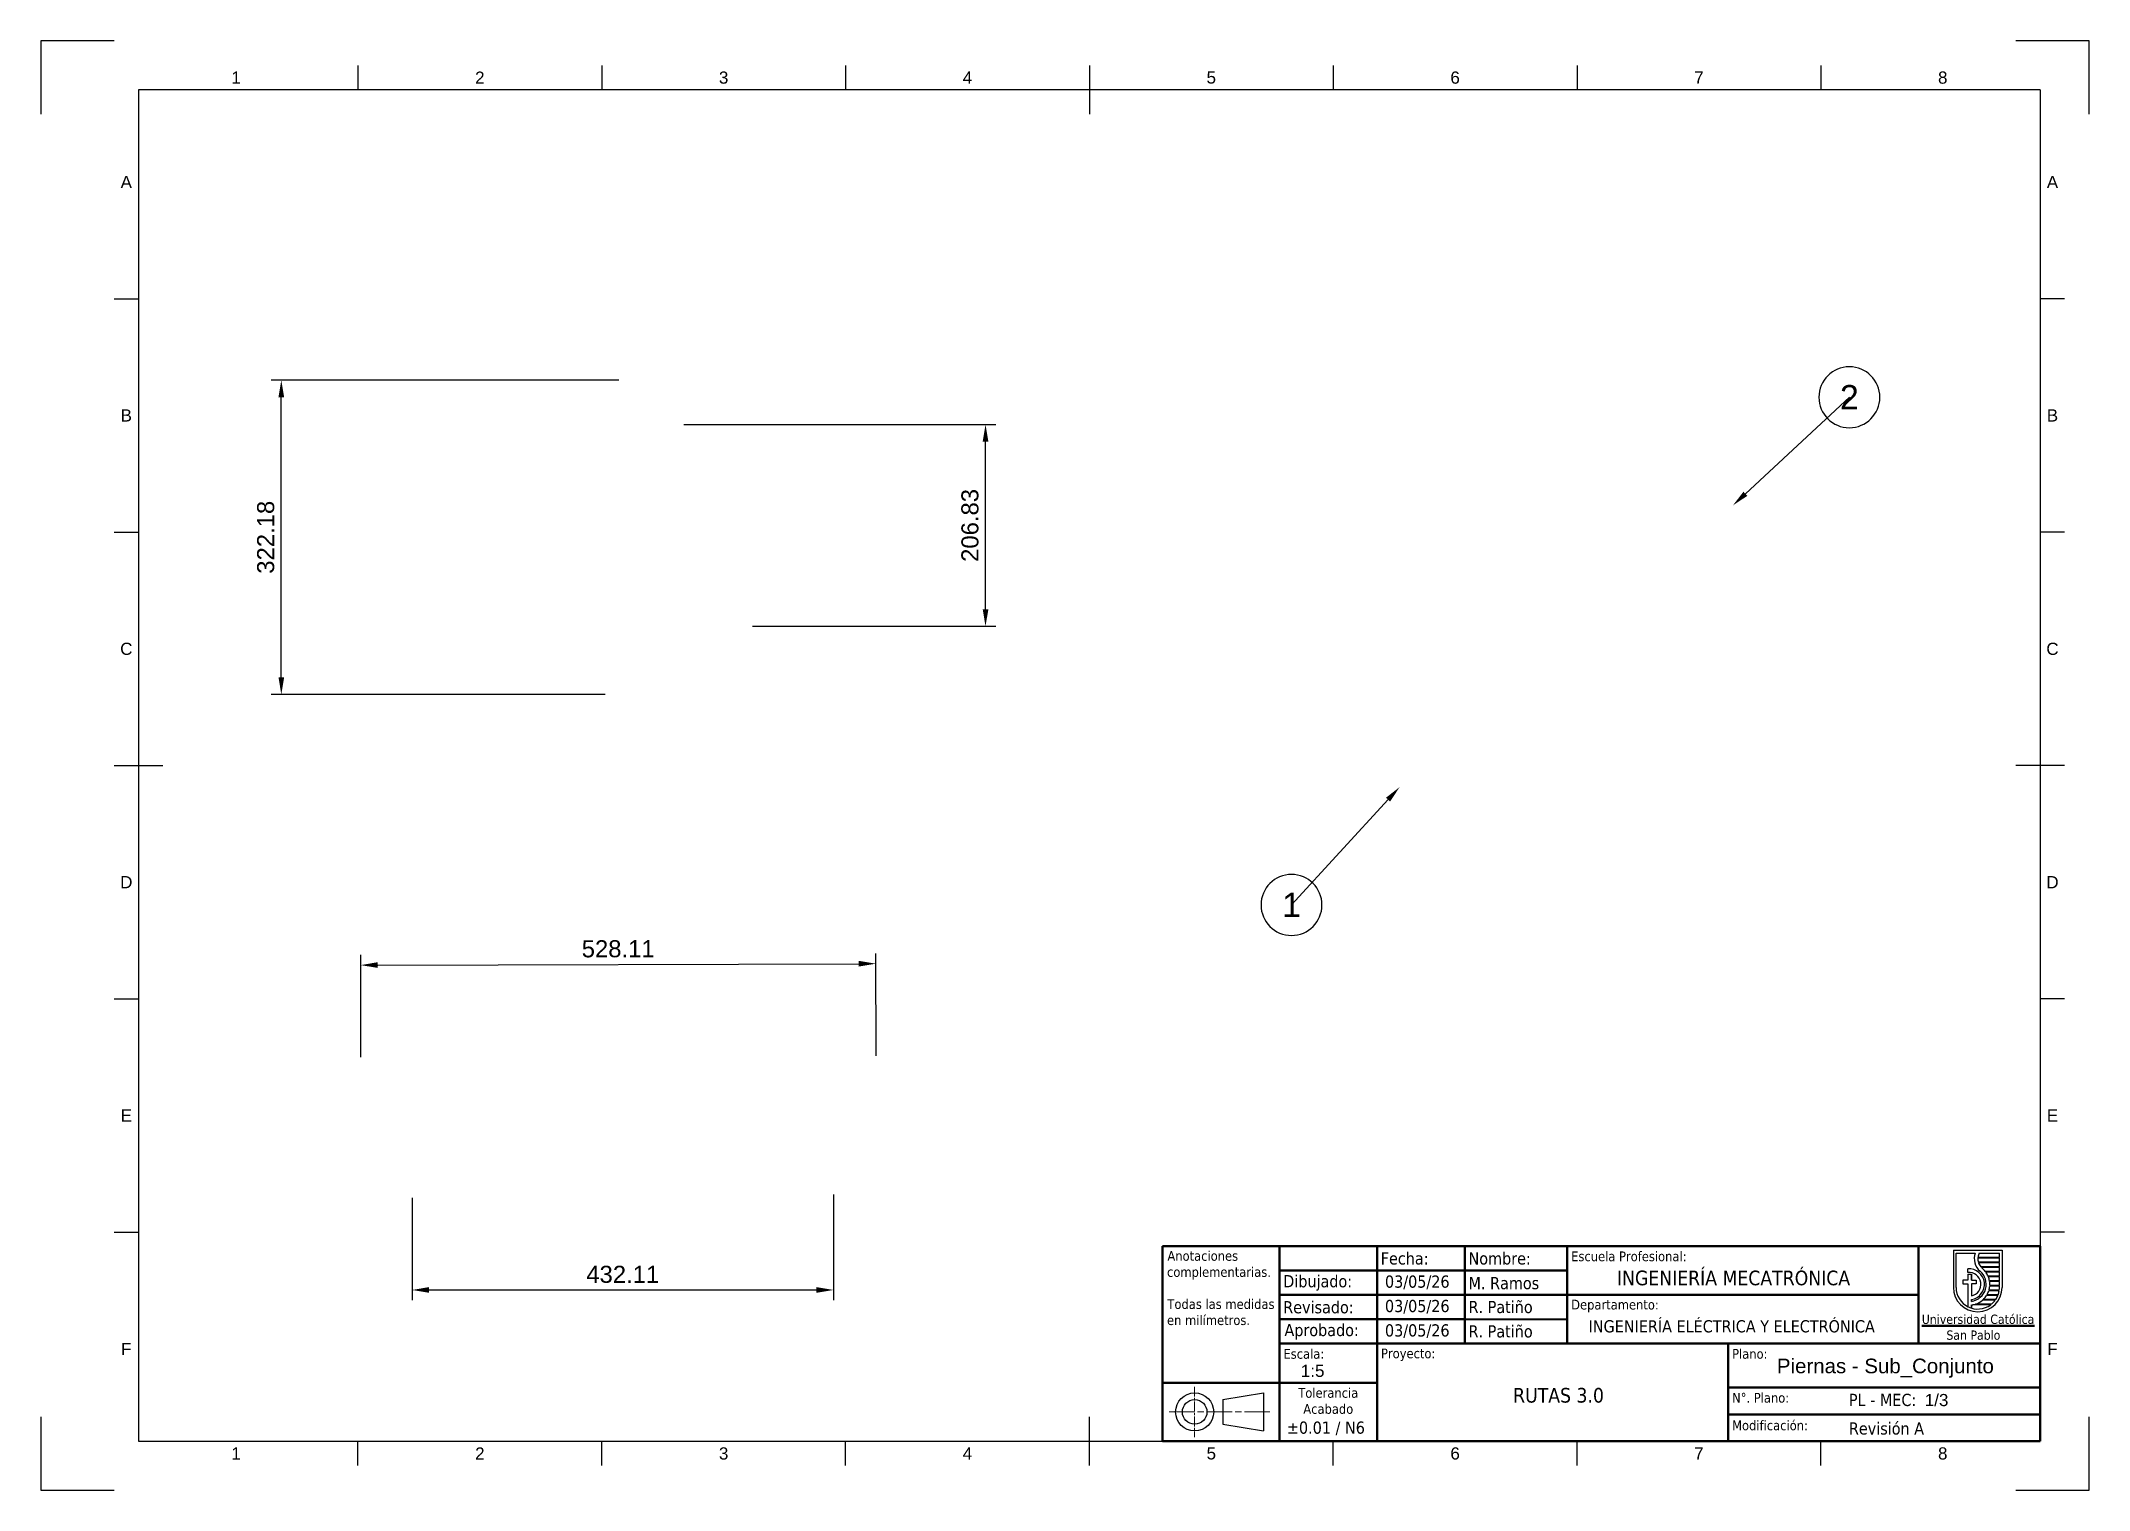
# Paper-space layout 'Piernas' of a CAD drawing. Header units: millimetres. Extents: x 0 to 420, y 0 to 297.
import ezdxf
from ezdxf import colors
from ezdxf.entities.mleader import LeaderData, LeaderLine
from ezdxf.enums import TextEntityAlignment as Align
from ezdxf.math import Vec2, Vec3

# ---------------------------------------------------------------- set-up
doc = ezdxf.new("R2010")
doc.units = ezdxf.units.MM
doc.header["$LTSCALE"] = 0.75
doc.linetypes.add('CHAIN', pattern=[0.3543, 0.2362, -0.0295, 0.0591, -0.0295])
for name, color, linetype, lineweight in [('Balloons', 7, 'Continuous', 25), ('BORDER', 7, 'Continuous', 25), ('FD_Dimensions', 7, 'Continuous', 25), ('Notes', 7, 'Continuous', 25), ('Title (ISO)', 7, 'Continuous', 50), ('TITLEBLOCK', 7, 'Continuous', 35)]:
    doc.layers.add(name, color=color, linetype=linetype, lineweight=lineweight)
doc.styles.add('FusionTitle', font='arial.ttf')
doc.styles.add('MtXpl_Tahoma', font='tahoma.ttf')
doc.styles.add('MtXpl_Tahoma_1', font='tahomabd.ttf')
doc.styles.get("Standard").update_dxf_attribs({"font": 'arial.ttf'})
doc.dimstyles.new('Dim-ISO-25', dxfattribs={"dimtxt": 3.5, "dimasz": 3.5, "dimexe": 2.1, "dimexo": 2.1, "dimgap": 1.4, "dimtad": 1, "dimzin": 12, "dimdsep": 46, "dimtxsty": 'Standard', "dimcen": 0, "dimazin": 3, "dimtp": 0.1, "dimtm": 0.1, "dimtfac": 0.714286, "dimtmove": 0, "dimatfit": 3, "dimfxl": 1, "dimtzin": 12, "dimarcsym": 0})

# ---------------------------------------------------------------- blocks, each defined once
blk = doc.blocks.new('ISO_A3_SHEET')
at = {"layer": 'BORDER'}
for p, q in [((65, 292), (65, 287)), ((115, 292), (115, 287)), ((165, 292), (165, 287)), ((215, 292), (215, 282)), ((265, 292), (265, 287)), ((315, 292), (315, 287)), ((365, 292), (365, 287)), ((410, 287), (20, 287)), ((20, 287), (20, 10)), ((410, 287), (410, 10)), ((15, 244.16666), (20, 244.16666)), ((415, 244.16666), (410, 244.16666)), ((15, 196.33333), (20, 196.33333)), ((415, 196.33333), (410, 196.33333)), ((15, 148.5), (25, 148.5)), ((415, 148.5), (405, 148.5)), ((15, 100.66667), (20, 100.66667)), ((415, 100.66667), (410, 100.66667)), ((15, 52.83334), (20, 52.83334)), ((415, 52.83334), (410, 52.83334)), ((215, 5), (215, 15)), ((20, 10), (410, 10)), ((65, 5), (65, 10)), ((115, 5), (115, 10)), ((165, 5), (165, 10)), ((265, 5), (265, 10)), ((315, 5), (315, 10)), ((365, 5), (365, 10))]:
    blk.add_line(p, q, dxfattribs=at)
at = {"layer": 'Defpoints'}
for p, q in [((15, 297), (0, 297)), ((0, 297), (0, 282)), ((420, 297), (405, 297)), ((420, 282), (420, 297)), ((0, 15), (0, 0)), ((420, 0), (420, 15)), ((0, 0), (15, 0)), ((405, 0), (420, 0))]:
    blk.add_line(p, q, dxfattribs=at)
at = {"layer": 'BORDER', "style": 'FusionTitle'}
for s, p in [('1', (40, 289.5)), ('2', (90, 289.5)), ('3', (140, 289.5)), ('4', (190, 289.5)), ('5', (240, 289.5)), ('6', (290, 289.5)), ('7', (340, 289.5)), ('8', (390, 289.5)), ('A', (17.5, 268.08333)), ('A', (412.5, 268.08333)), ('B', (17.5, 220.25)), ('B', (412.5, 220.25)), ('C', (17.5, 172.41667)), ('C', (412.5, 172.41667)), ('D', (17.5, 124.58334)), ('D', (412.5, 124.58334)), ('E', (17.5, 76.75001)), ('E', (412.5, 76.75001)), ('F', (17.5, 28.91668)), ('F', (412.5, 28.91668)), ('1', (40, 7.5)), ('2', (90, 7.5)), ('3', (140, 7.5)), ('4', (190, 7.5)), ('5', (240, 7.5)), ('6', (290, 7.5)), ('7', (340, 7.5)), ('8', (390, 7.5))]:
    blk.add_text(s, height=2.5, dxfattribs=at).set_placement(p, align=Align.MIDDLE)
blk = doc.blocks.new('MEC_UCSP_2026_ROTULO')
at = {"color": 7, "lineweight": 25}
blk.add_line((-17.82, 39.13), (-7.82, 39.13), dxfattribs=at)
at = {"lineweight": 25}
for p, q in [((-17.82, 39.13), (-17.82, 31.53)), ((-17.26, 31.53), (-17.26, 38.57)), ((-17.26, 38.57), (-13.32, 38.57)), ((-12.52, 38.57), (-8.38, 38.57)), ((-8.38, 37.69), (-8.38, 38.57)), ((-7.82, 39.13), (-7.82, 31.53)), ((-14.86, 34.59), (-14.86, 35.33)), ((-14.86, 34.23), (-14.86, 33.01)), ((-14.86, 34.23), (-14.12, 34.23)), ((-14.12, 34.23), (-14.12, 33.01)), ((-8.38, 37.53), (-12.79, 37.53)), ((-8.38, 37.69), (-12.78, 37.69)), ((-8.38, 36.73), (-12.71, 36.73)), ((-8.38, 36.58), (-12.66, 36.58)), ((-8.38, 35.77), (-12.21, 35.77)), ((-8.38, 35.62), (-12.08, 35.62)), ((-8.38, 34.82), (-11.28, 34.82)), ((-8.38, 34.66), (-11.16, 34.66)), ((-8.38, 33.86), (-10.71, 33.86)), ((-8.38, 33.71), (-10.64, 33.71)), ((-8.38, 36.73), (-8.38, 37.53)), ((-8.38, 35.77), (-8.38, 36.58)), ((-8.38, 34.82), (-8.38, 35.62)), ((-8.38, 33.86), (-8.38, 34.66)), ((-8.38, 32.9), (-8.38, 33.71)), ((-14.86, 33.01), (-15.86, 33.01)), ((-15.86, 33.01), (-15.86, 32.27)), ((-15.86, 32.27), (-14.86, 32.27)), ((-14.86, 32.27), (-14.86, 27.58)), ((-14.12, 33.01), (-13.13, 33.01)), ((-14.12, 32.27), (-14.12, 29.78)), ((-13.13, 32.27), (-14.12, 32.27)), ((-13.13, 33.01), (-13.13, 32.27)), ((-8.7, 29.88), (-11.02, 29.88)), ((-8.64, 30.03), (-10.92, 30.03)), ((-8.44, 30.84), (-10.57, 30.84)), ((-8.41, 30.99), (-10.52, 30.99)), ((-8.38, 32.9), (-10.42, 32.9)), ((-8.38, 32.75), (-10.39, 32.75)), ((-8.38, 31.79), (-10.37, 31.79)), ((-8.38, 31.95), (-10.36, 31.95)), ((-8.38, 31.95), (-8.38, 32.75)), ((-8.38, 31.53), (-8.38, 31.79)), ((-14.12, 29.03), (-14.12, 28.67)), ((-14.12, 27.93), (-14.12, 27.28)), ((-10.17, 27.97), (-13.85, 27.97)), ((-9.97, 28.12), (-13.26, 28.12)), ((-9.22, 28.92), (-11.84, 28.92)), ((-9.12, 29.08), (-11.67, 29.08))]:
    blk.add_line(p, q, dxfattribs=at)
for p, q in [((-14.12, 34.23), (-14.12, 33.01)), ((-14.12, 29.03), (-14.12, 28.67)), ((-14.12, 27.93), (-14.12, 27.28))]:
    blk.add_line(p, q)
for centre, radius, start, end in [((-10.22, 37.4), 3.32, 159.4919, 229.9701), ((-10.22, 37.4), 2.58, 153.2124, 173.7257), ((-14.62, 32.16), 3.17, 279.0593, 94.3439), ((-14.62, 32.16), 2.44, 281.8358, 95.6623), ((-14.62, 32.16), 3.53, 278.1382, 49.9701), ((-10.22, 37.4), 2.58, 177.1373, 195.1765), ((-10.22, 37.4), 2.58, 198.7319, 219.2627), ((-14.62, 32.16), 4.27, 38.4452, 49.9701), ((-14.62, 32.16), 4.27, 23.4265, 35.8674), ((-14.62, 32.16), 4.27, 9.9842, 21.2057), ((-12.82, 31.53), 5, 180, 0), ((-12.82, 31.53), 4.44, 180, 306.7065), ((-14.62, 32.16), 4.27, 313.664, 327.6519), ((-14.62, 32.16), 4.27, 330.0525, 341.8885), ((-14.62, 32.16), 4.27, 344.0373, 355.0278), ((-14.62, 32.16), 4.27, 357.0871, 7.9045), ((-12.82, 31.53), 4.44, 326.5146, 338.2428), ((-12.82, 31.53), 4.44, 340.3541, 351.0741), ((-12.82, 31.53), 4.44, 353.0681, 0), ((-14.62, 32.16), 4.27, 276.7227, 280.4384), ((-14.62, 32.16), 4.27, 288.631, 310.6014), ((-12.82, 31.53), 4.44, 309.8932, 324.1128)]:
    blk.add_arc(centre, radius, start, end, dxfattribs=at)
at = {"lineweight": 35}
blk.add_arc((-10.22, 37.4), 2.58, 223.8063, 229.9701, dxfattribs=at)
at = {"layer": 'Title (ISO)'}
for p, q in [((0, 40), (-180, 40)), ((-180, 40), (-180, 12)), ((-156, 35), (-156, 40)), ((-136, 35), (-136, 40)), ((-118, 35), (-118, 40)), ((-97, 35), (-97, 40)), ((-25, 20), (-25, 40)), ((0, 11), (0, 40)), ((-156, 29.95), (-156, 35)), ((-156, 35), (-136, 35)), ((-136, 35), (-118, 35)), ((-136, 30), (-136, 35)), ((-118, 30), (-118, 35.01)), ((-118, 35), (-97, 35)), ((-97, 30), (-97, 35)), ((-156, 30), (-136, 30)), ((-156, 24.96), (-156, 29.95)), ((-136, 20), (-136, 30)), ((-136, 30), (-136, 30)), ((-118, 30), (-136, 30)), ((-118, 25.06), (-118, 30)), ((-97, 30), (-118, 30)), ((-97, 30), (-25, 30)), ((-97, 25), (-97, 30)), ((-156, 25), (-136, 25)), ((-156, 20), (-156, 24.96)), ((-136, 25), (-118, 25)), ((-118, 20), (-118, 25.06)), ((-97, 24.94), (-118, 25)), ((-97, 20), (-97, 25)), ((-136, 20), (-156, 20)), ((-156, 12), (-156, 20)), ((-136, 12), (-136, 20)), ((-136, 20), (-118, 20)), ((-97, 20), (-118, 20)), ((-97, 20), (-64, 20)), ((-64, 11), (-64, 20)), ((-64, 20), (0, 20)), ((-180, 12), (-156, 12)), ((-180, 0), (-180, 12)), ((-136, 12), (-156, 12)), ((-156, 12), (-156, 0)), ((-136, 12), (-136, 0)), ((-64, 11), (0, 11)), ((-64, 5.5), (-64, 11)), ((0, 0), (0, 11)), ((-64, 0), (-64, 5.5)), ((-64, 5.5), (-0.09, 5.5)), ((-180, 0), (0, 0))]:
    blk.add_line(p, q, dxfattribs=at)
at = {"layer": 'Title (ISO)', "linetype": 'CHAIN', "lineweight": 18, "ltscale": 11.506328}
blk.add_line((-173.41, 11.18), (-173.41, 0.82), dxfattribs=at)
at = {"layer": 'Title (ISO)', "lineweight": 25}
for p, q in [((-167.64, 8.52), (-159.31, 9.9)), ((-167.64, 8.52), (-167.64, 3.48)), ((-159.31, 9.9), (-159.31, 2.1)), ((-167.64, 3.48), (-159.31, 2.1))]:
    blk.add_line(p, q, dxfattribs=at)
at = {"layer": 'Title (ISO)', "linetype": 'CHAIN', "lineweight": 18, "ltscale": 29.126099}
blk.add_line((-178.64, 6), (-158, 6), dxfattribs=at)
at = {"layer": 'Title (ISO)', "lineweight": 25}
for radius in [3.9, 2.52]:
    blk.add_circle((-173.41, 6), radius, dxfattribs=at)
at = {"layer": 'Title (ISO)'}
for s, height, style, p in [('Anotaciones', 2, 'MtXpl_Tahoma', (-179, 36.99)), ('Fecha:', 2.5, 'MtXpl_Tahoma', (-135.25, 36.22)), ('Nombre:', 2.5, 'MtXpl_Tahoma', (-117.25, 36.22)), ('Escuela Profesional:', 2, 'MtXpl_Tahoma', (-96.2, 36.9)), ('complementarias.', 2, 'MtXpl_Tahoma', (-179.08, 33.69)), ('Dibujado:', 2.5, 'MtXpl_Tahoma', (-155.25, 31.55)), ('03/05/26', 2.5, 'MtXpl_Tahoma', (-134.38, 31.47)), ('M. Ramos', 2.5, 'MtXpl_Tahoma', (-117.25, 31.16)), ('INGENIERÍA MECATRÓNICA', 3, 'MtXpl_Tahoma', (-86.81, 31.97)), ('Todas las medidas', 2, 'MtXpl_Tahoma', (-179, 27.11)), ('en milímetros.', 2, 'MtXpl_Tahoma', (-179.08, 23.82)), ('Revisado:', 2.5, 'MtXpl_Tahoma', (-155.25, 26.22)), ('03/05/26', 2.5, 'MtXpl_Tahoma', (-134.38, 26.47)), ('R. Patiño', 2.5, 'MtXpl_Tahoma', (-117.25, 26.27)), ('Departamento:', 2, 'MtXpl_Tahoma', (-96.2, 27)), ('INGENIERÍA ELÉCTRICA Y ELECTRÓNICA', 2.5, 'MtXpl_Tahoma', (-92.63, 22.31)), ('%%UUniversidad Católica', 1.9, 'MtXpl_Tahoma', (-24.29, 24.05)), ('Aprobado:', 2.5, 'MtXpl_Tahoma', (-155, 21.54)), ('03/05/26', 2.5, 'MtXpl_Tahoma', (-134.38, 21.47)), ('R. Patiño', 2.5, 'MtXpl_Tahoma', (-117.25, 21.27)), ('San Pablo', 1.9, 'MtXpl_Tahoma_1', (-19.25, 20.8)), ('Escala:', 2, 'MtXpl_Tahoma', (-155.2, 16.91)), ('Proyecto:', 2, 'MtXpl_Tahoma', (-135.2, 17)), ('Plano:', 2, 'MtXpl_Tahoma', (-63.2, 16.91)), ('Tolerancia', 2, 'MtXpl_Tahoma', (-152.16, 8.91)), ('RUTAS 3.0', 3, 'MtXpl_Tahoma', (-108.11, 7.92)), ('N°. Plano:', 2, 'MtXpl_Tahoma', (-63.2, 7.91)), ('PL - MEC:', 2.5, 'MtXpl_Tahoma', (-39.25, 7.22)), ('Acabado', 2, 'MtXpl_Tahoma', (-151.13, 5.62)), ('Modificación:', 2, 'MtXpl_Tahoma', (-63.2, 2.25)), ('±0.01 / N6', 2.5, 'MtXpl_Tahoma', (-154.49, 1.54)), ('Revisión A', 2.5, 'MtXpl_Tahoma', (-39.25, 1.37))]:
    blk.add_text(s, height=height, dxfattribs=dict(at, style=style)).set_placement(p)
at = {"layer": 'TITLEBLOCK', "lineweight": 13}
for tag, p in [('SCALE', (-151.64, 13.18)), ('SHEET', (-23.69, 7.19))]:
    blk.add_attdef(tag, p, '', height=2.5, dxfattribs=at)
blk = doc.blocks.new('*B116')
at = {"transparency": 16777216}
for start, end in [(90, 270), (270, 90)]:
    blk.add_arc((0, 0), 6.25, start, end, dxfattribs=at)
at = {"transparency": 16777216, "insert": (0, 0), "char_height": 5, "attachment_point": 5}
blk.add_mtext('1', dxfattribs=at)
blk = doc.blocks.new('*B117')
at = {"transparency": 16777216}
for start, end in [(90, 270), (270, 90)]:
    blk.add_arc((0, 0), 6.25, start, end, dxfattribs=at)
at = {"transparency": 16777216, "insert": (0, 0), "char_height": 5, "attachment_point": 5}
blk.add_mtext('2', dxfattribs=at)
blk = doc.blocks.new('*D90')
at = {"layer": 'Defpoints', "color": 0, "transparency": 16777216}
for p in [(49.29, 227.49), (120.62, 227.49), (117.83, 163.06)]:
    blk.add_point(p, dxfattribs=at)
at = {"layer": 'FD_Dimensions', "color": 0, "lineweight": -2, "transparency": 16777216}
for p, q in [((118.52, 227.49), (47.19, 227.49)), ((49.29, 166.56), (49.29, 223.99)), ((115.73, 163.06), (47.19, 163.06))]:
    blk.add_line(p, q, dxfattribs=at)
at = {"layer": 'FD_Dimensions', "color": 0, "transparency": 16777216}
for points in [[(48.71, 223.99), (49.87, 223.99), (49.29, 227.49)], [(48.71, 166.56), (49.87, 166.56), (49.29, 163.06)]]:
    blk.add_solid(points, dxfattribs=at)
at = {"layer": 'FD_Dimensions', "color": 0, "transparency": 16777216, "insert": (46.1, 195.28), "char_height": 3.5, "attachment_point": 5, "rotation": 90}
blk.add_mtext('322.18', dxfattribs=at)
blk = doc.blocks.new('*D91')
at = {"layer": 'Defpoints', "color": 0, "transparency": 16777216}
for p in [(129.74, 218.4), (193.7, 218.4), (143.84, 177.03)]:
    blk.add_point(p, dxfattribs=at)
at = {"layer": 'FD_Dimensions', "color": 0, "lineweight": -2, "transparency": 16777216}
for p, q in [((131.84, 218.4), (195.8, 218.4)), ((193.7, 180.53), (193.7, 214.9)), ((145.94, 177.03), (195.8, 177.03))]:
    blk.add_line(p, q, dxfattribs=at)
at = {"layer": 'FD_Dimensions', "color": 0, "transparency": 16777216}
for points in [[(193.12, 214.9), (194.29, 214.9), (193.7, 218.4)], [(193.12, 180.53), (194.29, 180.53), (193.7, 177.03)]]:
    blk.add_solid(points, dxfattribs=at)
at = {"layer": 'FD_Dimensions', "color": 0, "transparency": 16777216, "insert": (190.52, 197.71), "char_height": 3.5, "attachment_point": 5, "rotation": 90}
blk.add_mtext('206.83', dxfattribs=at)
blk = doc.blocks.new('*D92')
at = {"layer": 'Defpoints', "color": 0, "transparency": 16777216}
for p in [(171.19, 107.88), (65.63, 86.59), (171.25, 86.88)]:
    blk.add_point(p, dxfattribs=at)
at = {"layer": 'FD_Dimensions', "color": 0, "lineweight": -2, "transparency": 16777216}
for p, q in [((65.63, 88.69), (65.57, 109.69)), ((171.25, 88.98), (171.19, 109.98)), ((69.07, 107.6), (167.69, 107.87))]:
    blk.add_line(p, q, dxfattribs=at)
at = {"layer": 'FD_Dimensions', "color": 0, "transparency": 16777216}
for points in [[(69.07, 108.18), (69.07, 107.01), (65.57, 107.59)], [(167.69, 108.46), (167.69, 107.29), (171.19, 107.88)]]:
    blk.add_solid(points, dxfattribs=at)
at = {"layer": 'FD_Dimensions', "color": 0, "transparency": 16777216, "insert": (118.37, 110.92), "char_height": 3.5, "attachment_point": 5, "rotation": 0.1619}
blk.add_mtext('528.11', dxfattribs=at)
blk = doc.blocks.new('*D93')
at = {"layer": 'Defpoints', "color": 0, "transparency": 16777216}
for p in [(76.1, 62), (162.52, 62.7), (162.52, 41)]:
    blk.add_point(p, dxfattribs=at)
at = {"layer": 'FD_Dimensions', "color": 0, "lineweight": -2, "transparency": 16777216}
for p, q in [((76.1, 59.9), (76.1, 38.9)), ((162.52, 60.6), (162.52, 38.9)), ((79.6, 41), (159.02, 41))]:
    blk.add_line(p, q, dxfattribs=at)
at = {"layer": 'FD_Dimensions', "color": 0, "transparency": 16777216}
for points in [[(79.6, 41.59), (79.6, 40.42), (76.1, 41)], [(159.02, 41.59), (159.02, 40.42), (162.52, 41)]]:
    blk.add_solid(points, dxfattribs=at)
at = {"layer": 'FD_Dimensions', "color": 0, "transparency": 16777216, "insert": (119.31, 44.19), "char_height": 3.5, "attachment_point": 5}
blk.add_mtext('432.11', dxfattribs=at)

psp = doc.layouts.new('Piernas')

# ---------------------------------------------------------------- block references
at = {"layer": 'BORDER'}
psp.add_blockref('ISO_A3_SHEET', (0, 0), dxfattribs=at)
at = {"layer": 'TITLEBLOCK'}
psp.add_blockref('MEC_UCSP_2026_ROTULO', (410, 10), dxfattribs=at).add_auto_attribs({'SCALE': '1:5', 'SHEET': '1/3'})

# ---------------------------------------------------------------- texts
at = {"layer": 'Notes', "insert": (346, 26.9305), "char_height": 3, "attachment_point": 1}
psp.add_mtext_dynamic_manual_height_columns('\\pi9.99011;Piernas - Sub_Conjunto', width=64, gutter_width=17.5, heights=[0], dxfattribs=at)

# ---------------------------------------------------------------- dimensions: what is measured, and where the dimension line sits
at = {"layer": 'FD_Dimensions'}
for base, p1, p2, picture, middle in [((49.2908, 227.4949), (117.8268, 163.058), (120.6209, 227.4949), '*D90', (46.1026, 195.2765)), ((193.7034, 218.3958), (143.8385, 177.03), (129.7355, 218.3958), '*D91', (190.5152, 197.7129))]:
    dim = psp.add_linear_dim(base=base, p1=p1, p2=p2, angle=90, dimstyle='Dim-ISO-25', override={"dimlfac": -5, "dimclrd": 0, "dimclre": 0}, dxfattribs=at)
    dim.commit()
    dim.dimension.update_dxf_attribs({"geometry": picture, "text_midpoint": middle})
dim = psp.add_aligned_dim(p1=(65.6315, 86.5855), p2=(171.2523, 86.884), distance=21, dimstyle='Dim-ISO-25', override={"dimlfac": -5, "dimclrd": 0, "dimclre": 0}, dxfattribs=at)
dim.commit()
dim.dimension.update_dxf_attribs({"geometry": '*D92', "text_midpoint": (118.3736, 110.9217)})
dim = psp.add_linear_dim(base=(162.5197, 41.0031), p1=(76.0971, 62.0031), p2=(162.5197, 62.7017), dimstyle='Dim-ISO-25', override={"dimlfac": -5, "dimclrd": 0, "dimclre": 0}, dxfattribs=at)
dim.commit()
dim.dimension.update_dxf_attribs({"geometry": '*D93', "text_midpoint": (119.3084, 44.1913)})

# ---------------------------------------------------------------- leaders
at = {"layer": 'Balloons'}
ml = psp.add_multileader_block('Standard', dxfattribs=at)
ml.set_content('*B117', color=256)
ml.set_leader_properties()
ml.build(insert=Vec2(0, 0))
ml.multileader.update_dxf_attribs({"has_dogleg": 0, "arrow_head_size": 3.5, "block_connection_type": 1})
ctx = ml.context
ctx.base_point, ctx.char_height, ctx.arrow_head_size, ctx.plane_origin = Vec3(370.8535, 223.9819), 3.5, 3.5, Vec3(346.9597, 201.8031)
ctx.attachment_type = 1
notes = []
notes.append((ctx, [(0, (1, 1, 0), (362.8535, 223.9819), (1, 0), 8, [(0, [(346.9597, 201.8031)], 0, [])])]))
ctx.block.insert = Vec3(370.8535, 223.9819)
ml = psp.add_multileader_block('Standard', dxfattribs=at)
ml.set_content('*B116', color=256)
ml.set_leader_properties()
ml.build(insert=Vec2(0, 0))
ml.multileader.update_dxf_attribs({"has_dogleg": 0, "arrow_head_size": 3.5, "block_connection_type": 1})
ctx = ml.context
ctx.base_point, ctx.char_height, ctx.arrow_head_size, ctx.plane_origin = Vec3(256.4477, 119.9216), 3.5, 3.5, Vec3(278.6195, 144.0816)
ctx.attachment_type = 1
notes.append((ctx, [(0, (1, 1, 0), (264.4477, 119.9216), (-1, 0), 8, [(0, [(278.6195, 144.0816)], 0, [])])]))
ctx.block.insert = Vec3(256.4477, 119.9216)
for ctx, leaders in notes:
    for number, flags, end, landing, length, lines in leaders:
        leader = LeaderData()
        leader.index, (leader.has_last_leader_line, leader.has_dogleg_vector, leader.attachment_direction) = number, flags
        leader.last_leader_point, leader.dogleg_vector, leader.dogleg_length = Vec3(end), Vec3(landing), length
        for number, points, colour, breaks in lines:
            line = LeaderLine()
            line.index, line.vertices, line.color, line.breaks = number, Vec3.list(points), colors.encode_raw_color(colour), breaks
            leader.lines.append(line)
        ctx.leaders.append(leader)

doc.saveas('drawing.dxf')
